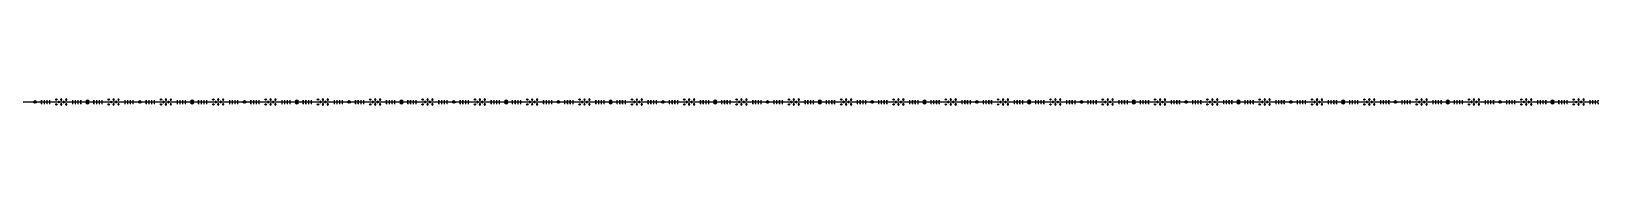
# Model space of a CAD drawing. Header units: feet. Extents: x -132 to 1786, y -308 to 228.
# Drawn here: x 827 to 1786, y 224 to 228 of the extents above; entities that cross this region are included whole.
import ezdxf

# ---------------------------------------------------------------- set-up
doc = ezdxf.new("R2010")
doc.units = ezdxf.units.FT
doc.header["$MEASUREMENT"] = 0
doc.layers.add('Product (Colored)', color=250, linetype='Continuous')
doc.layers.add('Product (Red Only)', color=1, linetype='Continuous')

# ---------------------------------------------------------------- blocks, each defined once
blk = doc.blocks.new('Purple BSTR')
at = {"layer": 'Product (Colored)', "transparency": 33554687}
h = blk.add_hatch(color=200, dxfattribs=at)
h.dxf.hatch_style = 1
edge = h.paths.add_edge_path()
edge.add_arc((0, 0), 0.025, 0, 360)
at = {"layer": 'Product (Colored)', "color": 200}
for p, q in [((-0.03, 0), (-0.08, 0)), ((0.02, 0), (-0.03, 0)), ((0, 0.08), (0, 0.02)), ((0, 0.02), (0, -0.03)), ((0.08, 0), (0.02, 0)), ((0, -0.03), (0, -0.08))]:
    blk.add_line(p, q, dxfattribs=at)
blk = doc.blocks.new('BSTR Single')
at = {"transparency": 33554687}
h = blk.add_hatch(color=256, dxfattribs=at)
h.dxf.hatch_style = 1
edge = h.paths.add_edge_path()
edge.add_arc((0, 0), 0.025, 0, 360)
for p, q in [((-0.03, 0), (-0.08, 0)), ((0, 0.08), (0, 0.03)), ((0.08, 0), (0.03, 0)), ((0, -0.03), (0, -0.08))]:
    blk.add_line(p, q)
blk.add_blockref('Purple BSTR', (0, 0))
blk = doc.blocks.new('1.5m GEPS')
at = {"layer": 'Product (Red Only)'}
h = blk.add_hatch(color=1, dxfattribs=at)
h.dxf.hatch_style = 1
h.paths.add_polyline_path([(-0.125, 0, 1), (0.125, 0, 1)])
at = {"layer": 'Product (Red Only)', "color": 18, "true_color": 0x000000}
blk.add_circle((0, 0), 0.125, dxfattribs=at)
blk = doc.blocks.new('3 m GEPS')
at = {"layer": 'Product (Red Only)', "true_color": 0xa1e7fc}
h = blk.add_hatch(color=141, dxfattribs=at)
h.dxf.hatch_style = 1
edge = h.paths.add_edge_path(flags=16)
edge.add_arc((0, 0), 0.0458, 0, 360)
edge = h.paths.add_edge_path()
edge.add_arc((0, 0), 0.125, 180, 360)
edge.add_arc((0, 0), 0.125, 0, 180)
at = {"layer": 'Product (Red Only)', "true_color": 0x000000}
h = blk.add_hatch(color=18, dxfattribs=at)
h.dxf.hatch_style = 1
edge = h.paths.add_edge_path()
edge.add_arc((0, 0), 0.0458, 0, 360)
at = {"layer": 'Product (Red Only)', "color": 18, "true_color": 0x000000}
for radius in [0.125, 0.0456]:
    blk.add_circle((0, 0), radius, dxfattribs=at)
blk = doc.blocks.new('12m GEPS')
at = {"layer": 'Product (Red Only)', "true_color": 0x000000}
h = blk.add_hatch(color=18, dxfattribs=at)
h.dxf.hatch_style = 1
h.paths.add_polyline_path([(-0.09, 0, 1), (0.09, 0, 1)])
h.paths.add_polyline_path([(0.14, 0.31), (0.14, 0.26), (0.14, 0.21, -0.255267), (0.25, 0, -0.255267), (0.14, -0.21), (0.14, -0.31, 0.654654)])
h.paths.add_polyline_path([(-0.14, 0.31, 0.654654), (-0.14, -0.31), (-0.14, -0.26), (-0.14, -0.21, -0.255267), (-0.25, 0, -0.255267), (-0.14, 0.21)])
at = {"layer": 'Product (Red Only)', "true_color": 0xf8991e}
h = blk.add_hatch(color=30, dxfattribs=at)
h.dxf.hatch_style = 1
edge = h.paths.add_edge_path()
edge.add_arc((0, 0), 0.0878, 0, 360)
edge = h.paths.add_edge_path()
edge.add_arc((0, 0), 0.25, 0, 180)
edge.add_arc((0, 0), 0.25, 180, 360)
at = {"layer": 'Product (Red Only)', "color": 18, "true_color": 0x000000}
for p, q in [((-0.14, 0.31), (-0.14, 0.21)), ((0.14, 0.31), (0.14, 0.26)), ((0.14, 0.31), (0.14, 0.21)), ((-0.14, -0.21), (-0.14, -0.31)), ((-0.14, -0.26), (-0.14, -0.31)), ((0.14, -0.21), (0.14, -0.31)), ((0.14, -0.26), (0.14, -0.31))]:
    blk.add_line(p, q, dxfattribs=at)
for radius in [0.25, 0.0878]:
    blk.add_circle((0, 0), radius, dxfattribs=at)
for start, end in [(113.5782, 246.4218), (121.3323, 238.6677), (293.5782, 66.4218), (301.3323, 58.6677)]:
    blk.add_arc((0, 0), 0.338, start, end, dxfattribs=at)
blk = doc.blocks.new('40 FOOT GEPS')
at = {"layer": 'Product (Red Only)', "color": 18, "true_color": 0x000000}
blk.add_circle((0, 0), 0.25, dxfattribs=at)
blk.add_blockref('12m GEPS', (0, 0), dxfattribs=at)
blk = doc.blocks.new('20 FOOT GEPS')
at = {"layer": 'Product (Red Only)'}
h = blk.add_hatch(color=3, dxfattribs=at)
h.dxf.hatch_style = 1
h.paths.add_polyline_path([(0.51, 0.65, 0.345381), (-0.51, 0.65), (0, 0.14)])
h.paths.add_polyline_path([(0.65, 0.51), (0.14, 0), (0.65, -0.51, 0.167827), (0.82, 0, 0.167827)])
h.paths.add_polyline_path([(0, -0.14), (-0.51, -0.65, 0.345381), (0.51, -0.65)])
h.paths.add_polyline_path([(-0.65, 0.51, 0.167827), (-0.82, 0, 0.167827), (-0.65, -0.51), (-0.14, 0)])
at = {"layer": 'Product (Red Only)', "true_color": 0x000000}
h = blk.add_hatch(color=18, dxfattribs=at)
h.dxf.hatch_style = 1
h.paths.add_polyline_path([(0.65, 0.51, 0.060218), (0.51, 0.65), (0, 0.14), (-0.51, 0.65, 0.060218), (-0.65, 0.51), (-0.14, 0), (-0.65, -0.51, 0.060218), (-0.51, -0.65), (0, -0.14), (0.51, -0.65, 0.060218), (0.65, -0.51), (0.14, 0)])
at = {"layer": 'Product (Red Only)', "color": 18, "true_color": 0x000000}
for p, q in [((-0.14, 0), (-0.65, 0.51)), ((0, 0.14), (-0.51, 0.65)), ((0, 0.14), (0.51, 0.65)), ((0.14, 0), (0.65, 0.51)), ((0.14, 0), (0.65, -0.51)), ((-0.14, 0), (-0.65, -0.51)), ((0, -0.14), (-0.51, -0.65)), ((0, -0.14), (0.51, -0.65))]:
    blk.add_line(p, q, dxfattribs=at)
blk.add_circle((0, 0), 0.82, dxfattribs=at)

msp = doc.modelspace()

# ---------------------------------------------------------------- linework, layer by layer
at = {"color": 18, "linetype": 'Continuous', "lineweight": 25, "true_color": 0x000000}
msp.add_lwpolyline([(253.792, 226.205), (741.759, 226.205), (1785.727, 226.205)], dxfattribs=at)

# ---------------------------------------------------------------- block references
at = {"color": 18, "true_color": 0x000000, "rotation": 180}
for name, p, xscale, yscale, zscale in [('1.5m GEPS', (842.792, 227.677), 3.333333333333371, 3.333333333333371, 3.333333333333371), ('1.5m GEPS', (842.792, 224.677), 3.333333333333371, 3.333333333333371, 3.333333333333371), ('3 m GEPS', (844.292, 226.177), -3.333333333333371, 3.333333333333485, 3.333333333333417), ('1.5m GEPS', (845.792, 227.677), -3.333333333333371, 3.333333333333485, 3.333333333333417), ('1.5m GEPS', (845.792, 224.677), -3.333333333333371, 3.333333333333485, 3.333333333333417), ('3 m GEPS', (847.292, 226.177), -3.333333333333371, 3.333333333333485, 3.333333333333417), ('1.5m GEPS', (848.792, 227.677), -3.333333333333371, 3.333333333333485, 3.333333333333417), ('1.5m GEPS', (848.792, 224.677), -3.333333333333371, 3.333333333333485, 3.333333333333417), ('1.5m GEPS', (874.792, 227.705), 3.333333333333485, 3.333333333333485, 3.333333333333485), ('1.5m GEPS', (874.792, 224.705), 3.333333333333485, 3.333333333333485, 3.333333333333485), ('3 m GEPS', (876.292, 226.205), -3.333333333333485, 3.333333333333485, 3.333333333333417), ('1.5m GEPS', (877.792, 227.705), -3.333333333333485, 3.333333333333485, 3.333333333333417), ('1.5m GEPS', (877.792, 224.705), -3.333333333333485, 3.333333333333485, 3.333333333333417), ('3 m GEPS', (879.292, 226.205), -3.333333333333485, 3.333333333333485, 3.333333333333417), ('1.5m GEPS', (880.792, 227.705), -3.333333333333485, 3.333333333333485, 3.333333333333417), ('1.5m GEPS', (880.792, 224.705), -3.333333333333485, 3.333333333333485, 3.333333333333417), ('1.5m GEPS', (906.792, 227.677), 3.333333333333371, 3.333333333333371, 3.333333333333371), ('1.5m GEPS', (906.792, 224.677), 3.333333333333371, 3.333333333333371, 3.333333333333371), ('3 m GEPS', (908.292, 226.177), -3.333333333333371, 3.333333333333485, 3.333333333333417), ('1.5m GEPS', (909.792, 227.677), -3.333333333333371, 3.333333333333485, 3.333333333333417), ('1.5m GEPS', (909.792, 224.677), -3.333333333333371, 3.333333333333485, 3.333333333333417), ('3 m GEPS', (911.292, 226.177), -3.333333333333371, 3.333333333333485, 3.333333333333417), ('1.5m GEPS', (912.792, 227.677), -3.333333333333371, 3.333333333333485, 3.333333333333417), ('1.5m GEPS', (912.792, 224.677), -3.333333333333371, 3.333333333333485, 3.333333333333417), ('1.5m GEPS', (938.792, 227.705), 3.333333333333485, 3.333333333333485, 3.333333333333485), ('1.5m GEPS', (938.792, 224.705), 3.333333333333485, 3.333333333333485, 3.333333333333485), ('3 m GEPS', (940.292, 226.205), -3.333333333333485, 3.333333333333485, 3.333333333333417), ('1.5m GEPS', (941.792, 227.705), -3.333333333333485, 3.333333333333485, 3.333333333333417), ('1.5m GEPS', (941.792, 224.705), -3.333333333333485, 3.333333333333485, 3.333333333333417), ('3 m GEPS', (943.292, 226.205), -3.333333333333485, 3.333333333333485, 3.333333333333417), ('1.5m GEPS', (944.792, 227.705), -3.333333333333485, 3.333333333333485, 3.333333333333417), ('1.5m GEPS', (944.792, 224.705), -3.333333333333485, 3.333333333333485, 3.333333333333417), ('1.5m GEPS', (970.792, 227.677), 3.333333333333371, 3.333333333333371, 3.333333333333371), ('1.5m GEPS', (970.792, 224.677), 3.333333333333371, 3.333333333333371, 3.333333333333371), ('3 m GEPS', (972.292, 226.177), -3.333333333333371, 3.333333333333485, 3.333333333333417), ('1.5m GEPS', (973.792, 227.677), -3.333333333333371, 3.333333333333485, 3.333333333333417), ('1.5m GEPS', (973.792, 224.677), -3.333333333333371, 3.333333333333485, 3.333333333333417), ('3 m GEPS', (975.292, 226.177), -3.333333333333371, 3.333333333333485, 3.333333333333417), ('1.5m GEPS', (976.792, 227.677), -3.333333333333371, 3.333333333333485, 3.333333333333417), ('1.5m GEPS', (976.792, 224.677), -3.333333333333371, 3.333333333333485, 3.333333333333417), ('1.5m GEPS', (1002.792, 227.705), 3.333333333333485, 3.333333333333485, 3.333333333333485), ('1.5m GEPS', (1002.792, 224.705), 3.333333333333485, 3.333333333333485, 3.333333333333485), ('3 m GEPS', (1004.292, 226.205), -3.333333333333485, 3.333333333333485, 3.333333333333417), ('1.5m GEPS', (1005.792, 227.705), -3.333333333333485, 3.333333333333485, 3.333333333333417), ('1.5m GEPS', (1005.792, 224.705), -3.333333333333485, 3.333333333333485, 3.333333333333417), ('3 m GEPS', (1007.292, 226.205), -3.333333333333485, 3.333333333333485, 3.333333333333417), ('1.5m GEPS', (1008.792, 227.705), -3.333333333333485, 3.333333333333485, 3.333333333333417), ('1.5m GEPS', (1008.792, 224.705), -3.333333333333485, 3.333333333333485, 3.333333333333417), ('1.5m GEPS', (1034.792, 227.677), 3.333333333333371, 3.333333333333371, 3.333333333333371), ('1.5m GEPS', (1034.792, 224.677), 3.333333333333371, 3.333333333333371, 3.333333333333371), ('3 m GEPS', (1036.292, 226.177), -3.333333333333371, 3.333333333333485, 3.333333333333417), ('1.5m GEPS', (1037.792, 227.677), -3.333333333333371, 3.333333333333485, 3.333333333333417), ('1.5m GEPS', (1037.792, 224.677), -3.333333333333371, 3.333333333333485, 3.333333333333417), ('3 m GEPS', (1039.292, 226.177), -3.333333333333371, 3.333333333333485, 3.333333333333417), ('1.5m GEPS', (1040.792, 227.677), -3.333333333333371, 3.333333333333485, 3.333333333333417), ('1.5m GEPS', (1040.792, 224.677), -3.333333333333371, 3.333333333333485, 3.333333333333417), ('1.5m GEPS', (1066.792, 227.705), 3.333333333333485, 3.333333333333485, 3.333333333333485), ('1.5m GEPS', (1066.792, 224.705), 3.333333333333485, 3.333333333333485, 3.333333333333485), ('3 m GEPS', (1068.292, 226.205), -3.333333333333485, 3.333333333333485, 3.333333333333417), ('1.5m GEPS', (1069.792, 227.705), -3.333333333333485, 3.333333333333485, 3.333333333333417), ('1.5m GEPS', (1069.792, 224.705), -3.333333333333485, 3.333333333333485, 3.333333333333417), ('3 m GEPS', (1071.292, 226.205), -3.333333333333485, 3.333333333333485, 3.333333333333417), ('1.5m GEPS', (1072.792, 227.705), -3.333333333333485, 3.333333333333485, 3.333333333333417), ('1.5m GEPS', (1072.792, 224.705), -3.333333333333485, 3.333333333333485, 3.333333333333417), ('1.5m GEPS', (1098.792, 227.677), 3.333333333333371, 3.333333333333371, 3.333333333333371), ('1.5m GEPS', (1098.792, 224.677), 3.333333333333371, 3.333333333333371, 3.333333333333371), ('3 m GEPS', (1100.292, 226.177), -3.333333333333371, 3.333333333333485, 3.333333333333417), ('1.5m GEPS', (1101.792, 227.677), -3.333333333333371, 3.333333333333485, 3.333333333333417), ('1.5m GEPS', (1101.792, 224.677), -3.333333333333371, 3.333333333333485, 3.333333333333417), ('3 m GEPS', (1103.292, 226.177), -3.333333333333371, 3.333333333333485, 3.333333333333417), ('1.5m GEPS', (1104.792, 227.677), -3.333333333333371, 3.333333333333485, 3.333333333333417), ('1.5m GEPS', (1104.792, 224.677), -3.333333333333371, 3.333333333333485, 3.333333333333417), ('1.5m GEPS', (1130.792, 227.705), 3.333333333333485, 3.333333333333485, 3.333333333333485), ('1.5m GEPS', (1130.792, 224.705), 3.333333333333485, 3.333333333333485, 3.333333333333485), ('3 m GEPS', (1132.292, 226.205), -3.333333333333485, 3.333333333333485, 3.333333333333417), ('1.5m GEPS', (1133.792, 227.705), -3.333333333333485, 3.333333333333485, 3.333333333333417), ('1.5m GEPS', (1133.792, 224.705), -3.333333333333485, 3.333333333333485, 3.333333333333417), ('3 m GEPS', (1135.292, 226.205), -3.333333333333485, 3.333333333333485, 3.333333333333417), ('1.5m GEPS', (1136.792, 227.705), -3.333333333333485, 3.333333333333485, 3.333333333333417), ('1.5m GEPS', (1136.792, 224.705), -3.333333333333485, 3.333333333333485, 3.333333333333417), ('1.5m GEPS', (1162.792, 227.677), 3.333333333333371, 3.333333333333371, 3.333333333333371), ('1.5m GEPS', (1162.792, 224.677), 3.333333333333371, 3.333333333333371, 3.333333333333371), ('3 m GEPS', (1164.292, 226.177), -3.333333333333371, 3.333333333333485, 3.333333333333417), ('1.5m GEPS', (1165.792, 227.677), -3.333333333333371, 3.333333333333485, 3.333333333333417), ('1.5m GEPS', (1165.792, 224.677), -3.333333333333371, 3.333333333333485, 3.333333333333417), ('3 m GEPS', (1167.292, 226.177), -3.333333333333371, 3.333333333333485, 3.333333333333417), ('1.5m GEPS', (1168.792, 227.677), -3.333333333333371, 3.333333333333485, 3.333333333333417), ('1.5m GEPS', (1168.792, 224.677), -3.333333333333371, 3.333333333333485, 3.333333333333417), ('1.5m GEPS', (1194.792, 227.705), 3.333333333333485, 3.333333333333485, 3.333333333333485), ('1.5m GEPS', (1194.792, 224.705), 3.333333333333485, 3.333333333333485, 3.333333333333485), ('3 m GEPS', (1196.292, 226.205), -3.333333333333485, 3.333333333333485, 3.333333333333417), ('1.5m GEPS', (1197.792, 227.705), -3.333333333333485, 3.333333333333485, 3.333333333333417), ('1.5m GEPS', (1197.792, 224.705), -3.333333333333485, 3.333333333333485, 3.333333333333417), ('3 m GEPS', (1199.292, 226.205), -3.333333333333485, 3.333333333333485, 3.333333333333417), ('1.5m GEPS', (1200.792, 227.705), -3.333333333333485, 3.333333333333485, 3.333333333333417), ('1.5m GEPS', (1200.792, 224.705), -3.333333333333485, 3.333333333333485, 3.333333333333417), ('1.5m GEPS', (1226.792, 227.677), 3.333333333333371, 3.333333333333371, 3.333333333333371), ('1.5m GEPS', (1226.792, 224.677), 3.333333333333371, 3.333333333333371, 3.333333333333371), ('3 m GEPS', (1228.292, 226.177), -3.333333333333371, 3.333333333333485, 3.333333333333417), ('1.5m GEPS', (1229.792, 227.677), -3.333333333333371, 3.333333333333485, 3.333333333333417), ('1.5m GEPS', (1229.792, 224.677), -3.333333333333371, 3.333333333333485, 3.333333333333417), ('3 m GEPS', (1231.292, 226.177), -3.333333333333371, 3.333333333333485, 3.333333333333417), ('1.5m GEPS', (1232.792, 227.677), -3.333333333333371, 3.333333333333485, 3.333333333333417), ('1.5m GEPS', (1232.792, 224.677), -3.333333333333371, 3.333333333333485, 3.333333333333417), ('1.5m GEPS', (1258.792, 227.705), 3.333333333333485, 3.333333333333485, 3.333333333333485), ('1.5m GEPS', (1258.792, 224.705), 3.333333333333485, 3.333333333333485, 3.333333333333485), ('3 m GEPS', (1260.292, 226.205), -3.333333333333485, 3.333333333333485, 3.333333333333417), ('1.5m GEPS', (1261.792, 227.705), -3.333333333333485, 3.333333333333485, 3.333333333333417), ('1.5m GEPS', (1261.792, 224.705), -3.333333333333485, 3.333333333333485, 3.333333333333417), ('3 m GEPS', (1263.292, 226.205), -3.333333333333485, 3.333333333333485, 3.333333333333417), ('1.5m GEPS', (1264.792, 227.705), -3.333333333333485, 3.333333333333485, 3.333333333333417), ('1.5m GEPS', (1264.792, 224.705), -3.333333333333485, 3.333333333333485, 3.333333333333417), ('1.5m GEPS', (1290.792, 227.677), 3.333333333333371, 3.333333333333371, 3.333333333333371), ('1.5m GEPS', (1290.792, 224.677), 3.333333333333371, 3.333333333333371, 3.333333333333371), ('3 m GEPS', (1292.292, 226.177), -3.333333333333371, 3.333333333333485, 3.333333333333417), ('1.5m GEPS', (1293.792, 227.677), -3.333333333333371, 3.333333333333485, 3.333333333333417), ('1.5m GEPS', (1293.792, 224.677), -3.333333333333371, 3.333333333333485, 3.333333333333417), ('3 m GEPS', (1295.292, 226.177), -3.333333333333371, 3.333333333333485, 3.333333333333417), ('1.5m GEPS', (1296.792, 227.677), -3.333333333333371, 3.333333333333485, 3.333333333333417), ('1.5m GEPS', (1296.792, 224.677), -3.333333333333371, 3.333333333333485, 3.333333333333417), ('1.5m GEPS', (1322.792, 227.705), 3.333333333333485, 3.333333333333485, 3.333333333333485), ('1.5m GEPS', (1322.792, 224.705), 3.333333333333485, 3.333333333333485, 3.333333333333485), ('3 m GEPS', (1324.292, 226.205), -3.333333333333485, 3.333333333333485, 3.333333333333417), ('1.5m GEPS', (1325.792, 227.705), -3.333333333333485, 3.333333333333485, 3.333333333333417), ('1.5m GEPS', (1325.792, 224.705), -3.333333333333485, 3.333333333333485, 3.333333333333417), ('3 m GEPS', (1327.292, 226.205), -3.333333333333485, 3.333333333333485, 3.333333333333417), ('1.5m GEPS', (1328.792, 227.705), -3.333333333333485, 3.333333333333485, 3.333333333333417), ('1.5m GEPS', (1328.792, 224.705), -3.333333333333485, 3.333333333333485, 3.333333333333417), ('1.5m GEPS', (1354.792, 227.677), 3.333333333333371, 3.333333333333371, 3.333333333333371), ('1.5m GEPS', (1354.792, 224.677), 3.333333333333371, 3.333333333333371, 3.333333333333371), ('3 m GEPS', (1356.292, 226.177), -3.333333333333371, 3.333333333333485, 3.333333333333417), ('1.5m GEPS', (1357.792, 227.677), -3.333333333333371, 3.333333333333485, 3.333333333333417), ('1.5m GEPS', (1357.792, 224.677), -3.333333333333371, 3.333333333333485, 3.333333333333417), ('3 m GEPS', (1359.292, 226.177), -3.333333333333371, 3.333333333333485, 3.333333333333417), ('1.5m GEPS', (1360.792, 227.677), -3.333333333333371, 3.333333333333485, 3.333333333333417), ('1.5m GEPS', (1360.792, 224.677), -3.333333333333371, 3.333333333333485, 3.333333333333417), ('1.5m GEPS', (1386.792, 227.705), 3.333333333333485, 3.333333333333485, 3.333333333333485), ('1.5m GEPS', (1386.792, 224.705), 3.333333333333485, 3.333333333333485, 3.333333333333485), ('3 m GEPS', (1388.292, 226.205), -3.333333333333485, 3.333333333333485, 3.333333333333417), ('1.5m GEPS', (1389.792, 227.705), -3.333333333333485, 3.333333333333485, 3.333333333333417), ('1.5m GEPS', (1389.792, 224.705), -3.333333333333485, 3.333333333333485, 3.333333333333417), ('3 m GEPS', (1391.292, 226.205), -3.333333333333485, 3.333333333333485, 3.333333333333417), ('1.5m GEPS', (1392.792, 227.705), -3.333333333333485, 3.333333333333485, 3.333333333333417), ('1.5m GEPS', (1392.792, 224.705), -3.333333333333485, 3.333333333333485, 3.333333333333417), ('1.5m GEPS', (1418.792, 227.677), 3.333333333333371, 3.333333333333371, 3.333333333333371), ('1.5m GEPS', (1418.792, 224.677), 3.333333333333371, 3.333333333333371, 3.333333333333371), ('3 m GEPS', (1420.292, 226.177), -3.333333333333371, 3.333333333333485, 3.333333333333417), ('1.5m GEPS', (1421.792, 227.677), -3.333333333333371, 3.333333333333485, 3.333333333333417), ('1.5m GEPS', (1421.792, 224.677), -3.333333333333371, 3.333333333333485, 3.333333333333417), ('3 m GEPS', (1423.292, 226.177), -3.333333333333371, 3.333333333333485, 3.333333333333417), ('1.5m GEPS', (1424.792, 227.677), -3.333333333333371, 3.333333333333485, 3.333333333333417), ('1.5m GEPS', (1424.792, 224.677), -3.333333333333371, 3.333333333333485, 3.333333333333417), ('1.5m GEPS', (1450.792, 227.705), 3.333333333333485, 3.333333333333485, 3.333333333333485), ('1.5m GEPS', (1450.792, 224.705), 3.333333333333485, 3.333333333333485, 3.333333333333485), ('3 m GEPS', (1452.292, 226.205), -3.333333333333485, 3.333333333333485, 3.333333333333417), ('1.5m GEPS', (1453.792, 227.705), -3.333333333333485, 3.333333333333485, 3.333333333333417), ('1.5m GEPS', (1453.792, 224.705), -3.333333333333485, 3.333333333333485, 3.333333333333417), ('3 m GEPS', (1455.292, 226.205), -3.333333333333485, 3.333333333333485, 3.333333333333417), ('1.5m GEPS', (1456.792, 227.705), -3.333333333333485, 3.333333333333485, 3.333333333333417), ('1.5m GEPS', (1456.792, 224.705), -3.333333333333485, 3.333333333333485, 3.333333333333417), ('1.5m GEPS', (1482.792, 227.677), 3.333333333333371, 3.333333333333371, 3.333333333333371), ('1.5m GEPS', (1482.792, 224.677), 3.333333333333371, 3.333333333333371, 3.333333333333371), ('3 m GEPS', (1484.292, 226.177), -3.333333333333371, 3.333333333333485, 3.333333333333417), ('1.5m GEPS', (1485.792, 227.677), -3.333333333333371, 3.333333333333485, 3.333333333333417), ('1.5m GEPS', (1485.792, 224.677), -3.333333333333371, 3.333333333333485, 3.333333333333417), ('3 m GEPS', (1487.292, 226.177), -3.333333333333371, 3.333333333333485, 3.333333333333417), ('1.5m GEPS', (1488.792, 227.677), -3.333333333333371, 3.333333333333485, 3.333333333333417), ('1.5m GEPS', (1488.792, 224.677), -3.333333333333371, 3.333333333333485, 3.333333333333417), ('1.5m GEPS', (1514.792, 227.705), 3.333333333333485, 3.333333333333485, 3.333333333333485), ('1.5m GEPS', (1514.792, 224.705), 3.333333333333485, 3.333333333333485, 3.333333333333485), ('3 m GEPS', (1516.292, 226.205), -3.333333333333485, 3.333333333333485, 3.333333333333417), ('1.5m GEPS', (1517.792, 227.705), -3.333333333333485, 3.333333333333485, 3.333333333333417), ('1.5m GEPS', (1517.792, 224.705), -3.333333333333485, 3.333333333333485, 3.333333333333417), ('3 m GEPS', (1519.292, 226.205), -3.333333333333485, 3.333333333333485, 3.333333333333417), ('1.5m GEPS', (1520.792, 227.705), -3.333333333333485, 3.333333333333485, 3.333333333333417), ('1.5m GEPS', (1520.792, 224.705), -3.333333333333485, 3.333333333333485, 3.333333333333417), ('1.5m GEPS', (1546.792, 227.677), 3.333333333333371, 3.333333333333371, 3.333333333333371), ('1.5m GEPS', (1546.792, 224.677), 3.333333333333371, 3.333333333333371, 3.333333333333371), ('3 m GEPS', (1548.292, 226.177), -3.333333333333371, 3.333333333333485, 3.333333333333417), ('1.5m GEPS', (1549.792, 227.677), -3.333333333333371, 3.333333333333485, 3.333333333333417), ('1.5m GEPS', (1549.792, 224.677), -3.333333333333371, 3.333333333333485, 3.333333333333417), ('3 m GEPS', (1551.292, 226.177), -3.333333333333371, 3.333333333333485, 3.333333333333417), ('1.5m GEPS', (1552.792, 227.677), -3.333333333333371, 3.333333333333485, 3.333333333333417), ('1.5m GEPS', (1552.792, 224.677), -3.333333333333371, 3.333333333333485, 3.333333333333417), ('1.5m GEPS', (1578.792, 227.705), 3.333333333333485, 3.333333333333485, 3.333333333333485), ('1.5m GEPS', (1578.792, 224.705), 3.333333333333485, 3.333333333333485, 3.333333333333485), ('3 m GEPS', (1580.292, 226.205), -3.333333333333485, 3.333333333333485, 3.333333333333417), ('1.5m GEPS', (1581.792, 227.705), -3.333333333333485, 3.333333333333485, 3.333333333333417), ('1.5m GEPS', (1581.792, 224.705), -3.333333333333485, 3.333333333333485, 3.333333333333417), ('3 m GEPS', (1583.292, 226.205), -3.333333333333485, 3.333333333333485, 3.333333333333417), ('1.5m GEPS', (1584.792, 227.705), -3.333333333333485, 3.333333333333485, 3.333333333333417), ('1.5m GEPS', (1584.792, 224.705), -3.333333333333485, 3.333333333333485, 3.333333333333417), ('1.5m GEPS', (1610.792, 227.677), 3.333333333333371, 3.333333333333371, 3.333333333333371), ('1.5m GEPS', (1610.792, 224.677), 3.333333333333371, 3.333333333333371, 3.333333333333371), ('3 m GEPS', (1612.292, 226.177), -3.333333333333371, 3.333333333333485, 3.333333333333417), ('1.5m GEPS', (1613.792, 227.677), -3.333333333333371, 3.333333333333485, 3.333333333333417), ('1.5m GEPS', (1613.792, 224.677), -3.333333333333371, 3.333333333333485, 3.333333333333417), ('3 m GEPS', (1615.292, 226.177), -3.333333333333371, 3.333333333333485, 3.333333333333417), ('1.5m GEPS', (1616.792, 227.677), -3.333333333333371, 3.333333333333485, 3.333333333333417), ('1.5m GEPS', (1616.792, 224.677), -3.333333333333371, 3.333333333333485, 3.333333333333417), ('1.5m GEPS', (1642.792, 227.705), 3.333333333333485, 3.333333333333485, 3.333333333333485), ('1.5m GEPS', (1642.792, 224.705), 3.333333333333485, 3.333333333333485, 3.333333333333485), ('3 m GEPS', (1644.292, 226.205), -3.333333333333485, 3.333333333333485, 3.333333333333417), ('1.5m GEPS', (1645.792, 227.705), -3.333333333333485, 3.333333333333485, 3.333333333333417), ('1.5m GEPS', (1645.792, 224.705), -3.333333333333485, 3.333333333333485, 3.333333333333417), ('3 m GEPS', (1647.292, 226.205), -3.333333333333485, 3.333333333333485, 3.333333333333417), ('1.5m GEPS', (1648.792, 227.705), -3.333333333333485, 3.333333333333485, 3.333333333333417), ('1.5m GEPS', (1648.792, 224.705), -3.333333333333485, 3.333333333333485, 3.333333333333417), ('1.5m GEPS', (1674.792, 227.677), 3.333333333333371, 3.333333333333371, 3.333333333333371), ('1.5m GEPS', (1674.792, 224.677), 3.333333333333371, 3.333333333333371, 3.333333333333371), ('3 m GEPS', (1676.292, 226.177), -3.333333333333371, 3.333333333333485, 3.333333333333417), ('1.5m GEPS', (1677.792, 227.677), -3.333333333333371, 3.333333333333485, 3.333333333333417), ('1.5m GEPS', (1677.792, 224.677), -3.333333333333371, 3.333333333333485, 3.333333333333417), ('3 m GEPS', (1679.292, 226.177), -3.333333333333371, 3.333333333333485, 3.333333333333417), ('1.5m GEPS', (1680.792, 227.677), -3.333333333333371, 3.333333333333485, 3.333333333333417), ('1.5m GEPS', (1680.792, 224.677), -3.333333333333371, 3.333333333333485, 3.333333333333417), ('1.5m GEPS', (1706.792, 227.705), 3.333333333333485, 3.333333333333485, 3.333333333333485), ('1.5m GEPS', (1706.792, 224.705), 3.333333333333485, 3.333333333333485, 3.333333333333485), ('3 m GEPS', (1708.292, 226.205), -3.333333333333485, 3.333333333333485, 3.333333333333417), ('1.5m GEPS', (1709.792, 227.705), -3.333333333333485, 3.333333333333485, 3.333333333333417), ('1.5m GEPS', (1709.792, 224.705), -3.333333333333485, 3.333333333333485, 3.333333333333417), ('3 m GEPS', (1711.292, 226.205), -3.333333333333485, 3.333333333333485, 3.333333333333417), ('1.5m GEPS', (1712.792, 227.705), -3.333333333333485, 3.333333333333485, 3.333333333333417), ('1.5m GEPS', (1712.792, 224.705), -3.333333333333485, 3.333333333333485, 3.333333333333417), ('1.5m GEPS', (1738.792, 227.677), 3.333333333333371, 3.333333333333371, 3.333333333333371), ('1.5m GEPS', (1738.792, 224.677), 3.333333333333371, 3.333333333333371, 3.333333333333371), ('3 m GEPS', (1740.292, 226.177), -3.333333333333371, 3.333333333333485, 3.333333333333417), ('1.5m GEPS', (1741.792, 227.677), -3.333333333333371, 3.333333333333485, 3.333333333333417), ('1.5m GEPS', (1741.792, 224.677), -3.333333333333371, 3.333333333333485, 3.333333333333417), ('3 m GEPS', (1743.292, 226.177), -3.333333333333371, 3.333333333333485, 3.333333333333417), ('1.5m GEPS', (1744.792, 227.677), -3.333333333333371, 3.333333333333485, 3.333333333333417), ('1.5m GEPS', (1744.792, 224.677), -3.333333333333371, 3.333333333333485, 3.333333333333417), ('1.5m GEPS', (1770.792, 227.705), 3.333333333333485, 3.333333333333485, 3.333333333333485), ('1.5m GEPS', (1770.792, 224.705), 3.333333333333485, 3.333333333333485, 3.333333333333485), ('3 m GEPS', (1772.292, 226.205), -3.333333333333485, 3.333333333333485, 3.333333333333417), ('1.5m GEPS', (1773.792, 227.705), -3.333333333333485, 3.333333333333485, 3.333333333333417), ('1.5m GEPS', (1773.792, 224.705), -3.333333333333485, 3.333333333333485, 3.333333333333417), ('3 m GEPS', (1775.292, 226.205), -3.333333333333485, 3.333333333333485, 3.333333333333417), ('1.5m GEPS', (1776.792, 227.705), -3.333333333333485, 3.333333333333485, 3.333333333333417), ('1.5m GEPS', (1776.792, 224.705), -3.333333333333485, 3.333333333333485, 3.333333333333417)]:
    msp.add_blockref(name, p, dxfattribs=dict(at, xscale=xscale, yscale=yscale, zscale=zscale))
at = {"layer": 'Product (Red Only)', "color": 18, "true_color": 0x000000, "rotation": 89.99999999999349}
for p in [(829.792, 226.205), (893.792, 226.205), (957.792, 226.205), (1021.792, 226.205), (1085.792, 226.205), (1149.792, 226.205), (1213.792, 226.205), (1277.792, 226.205), (1341.792, 226.205), (1405.792, 226.205), (1469.792, 226.205), (1533.792, 226.205), (1597.792, 226.205), (1661.792, 226.205), (1725.792, 226.205)]:
    msp.add_blockref('20 FOOT GEPS', p, dxfattribs=at)
at = {"layer": 'Product (Red Only)', "xscale": 3.333334000000036, "yscale": 3.333334000000036, "zscale": 3.333334000000036, "rotation": 180}
for p in [(833.792, 227.01), (833.792, 225.344), (835.459, 227.01), (835.459, 225.344), (837.126, 227.01), (837.126, 225.344), (838.792, 227.01), (838.792, 225.344), (852.792, 227.01), (852.792, 225.344), (854.459, 227.01), (854.459, 225.344), (856.126, 227.01), (856.126, 225.344), (857.792, 227.01), (857.792, 225.344), (865.792, 227.038), (865.792, 225.371), (867.459, 227.038), (867.459, 225.371), (869.126, 227.038), (869.126, 225.371), (870.792, 227.038), (870.792, 225.371), (884.792, 227.038), (884.792, 225.371), (886.459, 227.038), (886.459, 225.371), (888.126, 227.038), (888.126, 225.371), (889.792, 227.038), (889.792, 225.371), (897.792, 227.01), (897.792, 225.344), (899.459, 227.01), (899.459, 225.344), (901.126, 227.01), (901.126, 225.344), (902.792, 227.01), (902.792, 225.344), (916.792, 227.01), (916.792, 225.344), (918.459, 227.01), (918.459, 225.344), (920.126, 227.01), (920.126, 225.344), (921.792, 227.01), (921.792, 225.344), (929.792, 227.038), (929.792, 225.371), (931.459, 227.038), (931.459, 225.371), (933.126, 227.038), (933.126, 225.371), (934.792, 227.038), (934.792, 225.371), (948.792, 227.038), (948.792, 225.371), (950.459, 227.038), (950.459, 225.371), (952.126, 227.038), (952.126, 225.371), (953.792, 227.038), (953.792, 225.371), (961.792, 227.01), (961.792, 225.344), (963.459, 227.01), (963.459, 225.344), (965.126, 227.01), (965.126, 225.344), (966.792, 227.01), (966.792, 225.344), (980.792, 227.01), (980.792, 225.344), (982.459, 227.01), (982.459, 225.344), (984.126, 227.01), (984.126, 225.344), (985.792, 227.01), (985.792, 225.344), (993.792, 227.038), (993.792, 225.371), (995.459, 227.038), (995.459, 225.371), (997.126, 227.038), (997.126, 225.371), (998.792, 227.038), (998.792, 225.371), (1012.792, 227.038), (1012.792, 225.371), (1014.459, 227.038), (1014.459, 225.371), (1016.126, 227.038), (1016.126, 225.371), (1017.792, 227.038), (1017.792, 225.371), (1025.792, 227.01), (1025.792, 225.344), (1027.459, 227.01), (1027.459, 225.344), (1029.126, 227.01), (1029.126, 225.344), (1030.792, 227.01), (1030.792, 225.344), (1044.792, 227.01), (1044.792, 225.344), (1046.459, 227.01), (1046.459, 225.344), (1048.126, 227.01), (1048.126, 225.344), (1049.792, 227.01), (1049.792, 225.344), (1057.792, 227.038), (1057.792, 225.371), (1059.459, 227.038), (1059.459, 225.371), (1061.126, 227.038), (1061.126, 225.371), (1062.792, 227.038), (1062.792, 225.371), (1076.792, 227.038), (1076.792, 225.371), (1078.459, 227.038), (1078.459, 225.371), (1080.126, 227.038), (1080.126, 225.371), (1081.792, 227.038), (1081.792, 225.371), (1089.792, 227.01), (1089.792, 225.344), (1091.459, 227.01), (1091.459, 225.344), (1093.126, 227.01), (1093.126, 225.344), (1094.792, 227.01), (1094.792, 225.344), (1108.792, 227.01), (1108.792, 225.344), (1110.459, 227.01), (1110.459, 225.344), (1112.126, 227.01), (1112.126, 225.344), (1113.792, 227.01), (1113.792, 225.344), (1121.792, 227.038), (1121.792, 225.371), (1123.459, 227.038), (1123.459, 225.371), (1125.126, 227.038), (1125.126, 225.371), (1126.792, 227.038), (1126.792, 225.371), (1140.792, 227.038), (1140.792, 225.371), (1142.459, 227.038), (1142.459, 225.371), (1144.126, 227.038), (1144.126, 225.371), (1145.792, 227.038), (1145.792, 225.371), (1153.792, 227.01), (1153.792, 225.344), (1155.459, 227.01), (1155.459, 225.344), (1157.126, 227.01), (1157.126, 225.344), (1158.792, 227.01), (1158.792, 225.344), (1172.792, 227.01), (1172.792, 225.344), (1174.459, 227.01), (1174.459, 225.344), (1176.126, 227.01), (1176.126, 225.344), (1177.792, 227.01), (1177.792, 225.344), (1185.792, 227.038), (1185.792, 225.371), (1187.459, 227.038), (1187.459, 225.371), (1189.126, 227.038), (1189.126, 225.371), (1190.792, 227.038), (1190.792, 225.371), (1204.792, 227.038), (1204.792, 225.371), (1206.459, 227.038), (1206.459, 225.371), (1208.126, 227.038), (1208.126, 225.371), (1209.792, 227.038), (1209.792, 225.371), (1217.792, 227.01), (1217.792, 225.344), (1219.459, 227.01), (1219.459, 225.344), (1221.126, 227.01), (1221.126, 225.344), (1222.792, 227.01), (1222.792, 225.344), (1236.792, 227.01), (1236.792, 225.344), (1238.459, 227.01), (1238.459, 225.344), (1240.126, 227.01), (1240.126, 225.344), (1241.792, 227.01), (1241.792, 225.344), (1249.792, 227.038), (1249.792, 225.371), (1251.459, 227.038), (1251.459, 225.371), (1253.126, 227.038), (1253.126, 225.371), (1254.792, 227.038), (1254.792, 225.371), (1268.792, 227.038), (1268.792, 225.371), (1270.459, 227.038), (1270.459, 225.371), (1272.126, 227.038), (1272.126, 225.371), (1273.792, 227.038), (1273.792, 225.371), (1281.792, 227.01), (1281.792, 225.344), (1283.459, 227.01), (1283.459, 225.344), (1285.126, 227.01), (1285.126, 225.344), (1286.792, 227.01), (1286.792, 225.344), (1300.792, 227.01), (1300.792, 225.344), (1302.459, 227.01), (1302.459, 225.344), (1304.126, 227.01), (1304.126, 225.344), (1305.792, 227.01), (1305.792, 225.344), (1313.792, 227.038), (1313.792, 225.371), (1315.459, 227.038), (1315.459, 225.371), (1317.126, 227.038), (1317.126, 225.371), (1318.792, 227.038), (1318.792, 225.371), (1332.792, 227.038), (1332.792, 225.371), (1334.459, 227.038), (1334.459, 225.371), (1336.126, 227.038), (1336.126, 225.371), (1337.792, 227.038), (1337.792, 225.371), (1345.792, 227.01), (1345.792, 225.344), (1347.459, 227.01), (1347.459, 225.344), (1349.126, 227.01), (1349.126, 225.344), (1350.792, 227.01), (1350.792, 225.344), (1364.792, 227.01), (1364.792, 225.344), (1366.459, 227.01), (1366.459, 225.344), (1368.126, 227.01), (1368.126, 225.344), (1369.792, 227.01), (1369.792, 225.344), (1377.792, 227.038), (1377.792, 225.371), (1379.459, 227.038), (1379.459, 225.371), (1381.126, 227.038), (1381.126, 225.371), (1382.792, 227.038), (1382.792, 225.371), (1396.792, 227.038), (1396.792, 225.371), (1398.459, 227.038), (1398.459, 225.371), (1400.126, 227.038), (1400.126, 225.371), (1401.792, 227.038), (1401.792, 225.371), (1409.792, 227.01), (1409.792, 225.344), (1411.459, 227.01), (1411.459, 225.344), (1413.126, 227.01), (1413.126, 225.344), (1414.792, 227.01), (1414.792, 225.344), (1428.792, 227.01), (1428.792, 225.344), (1430.459, 227.01), (1430.459, 225.344), (1432.126, 227.01), (1432.126, 225.344), (1433.792, 227.01), (1433.792, 225.344), (1441.792, 227.038), (1441.792, 225.371), (1443.459, 227.038), (1443.459, 225.371), (1445.126, 227.038), (1445.126, 225.371), (1446.792, 227.038), (1446.792, 225.371), (1460.792, 227.038), (1460.792, 225.371), (1462.459, 227.038), (1462.459, 225.371), (1464.126, 227.038), (1464.126, 225.371), (1465.792, 227.038), (1465.792, 225.371), (1473.792, 227.01), (1473.792, 225.344), (1475.459, 227.01), (1475.459, 225.344), (1477.126, 227.01), (1477.126, 225.344), (1478.792, 227.01), (1478.792, 225.344), (1492.792, 227.01), (1492.792, 225.344), (1494.459, 227.01), (1494.459, 225.344), (1496.126, 227.01), (1496.126, 225.344), (1497.792, 227.01), (1497.792, 225.344), (1505.792, 227.038), (1505.792, 225.371), (1507.459, 227.038), (1507.459, 225.371), (1509.126, 227.038), (1509.126, 225.371), (1510.792, 227.038), (1510.792, 225.371), (1524.792, 227.038), (1524.792, 225.371), (1526.459, 227.038), (1526.459, 225.371), (1528.126, 227.038), (1528.126, 225.371), (1529.792, 227.038), (1529.792, 225.371), (1537.792, 227.01), (1537.792, 225.344), (1539.459, 227.01), (1539.459, 225.344), (1541.126, 227.01), (1541.126, 225.344), (1542.792, 227.01), (1542.792, 225.344), (1556.792, 227.01), (1556.792, 225.344), (1558.459, 227.01), (1558.459, 225.344), (1560.126, 227.01), (1560.126, 225.344), (1561.792, 227.01), (1561.792, 225.344), (1569.792, 227.038), (1569.792, 225.371), (1571.459, 227.038), (1571.459, 225.371), (1573.126, 227.038), (1573.126, 225.371), (1574.792, 227.038), (1574.792, 225.371), (1588.792, 227.038), (1588.792, 225.371), (1590.459, 227.038), (1590.459, 225.371), (1592.126, 227.038), (1592.126, 225.371), (1593.792, 227.038), (1593.792, 225.371), (1601.792, 227.01), (1601.792, 225.344), (1603.459, 227.01), (1603.459, 225.344), (1605.126, 227.01), (1605.126, 225.344), (1606.792, 227.01), (1606.792, 225.344), (1620.792, 227.01), (1620.792, 225.344), (1622.459, 227.01), (1622.459, 225.344), (1624.126, 227.01), (1624.126, 225.344), (1625.792, 227.01), (1625.792, 225.344), (1633.792, 227.038), (1633.792, 225.371), (1635.459, 227.038), (1635.459, 225.371), (1637.126, 227.038), (1637.126, 225.371), (1638.792, 227.038), (1638.792, 225.371), (1652.792, 227.038), (1652.792, 225.371), (1654.459, 227.038), (1654.459, 225.371), (1656.126, 227.038), (1656.126, 225.371), (1657.792, 227.038), (1657.792, 225.371), (1665.792, 227.01), (1665.792, 225.344), (1667.459, 227.01), (1667.459, 225.344), (1669.126, 227.01), (1669.126, 225.344), (1670.792, 227.01), (1670.792, 225.344), (1684.792, 227.01), (1684.792, 225.344), (1686.459, 227.01), (1686.459, 225.344), (1688.126, 227.01), (1688.126, 225.344), (1689.792, 227.01), (1689.792, 225.344), (1697.792, 227.038), (1697.792, 225.371), (1699.459, 227.038), (1699.459, 225.371), (1701.126, 227.038), (1701.126, 225.371), (1702.792, 227.038), (1702.792, 225.371), (1716.792, 227.038), (1716.792, 225.371), (1718.459, 227.038), (1718.459, 225.371), (1720.126, 227.038), (1720.126, 225.371), (1721.792, 227.038), (1721.792, 225.371), (1729.792, 227.01), (1729.792, 225.344), (1731.459, 227.01), (1731.459, 225.344), (1733.126, 227.01), (1733.126, 225.344), (1734.792, 227.01), (1734.792, 225.344), (1748.792, 227.01), (1748.792, 225.344), (1750.459, 227.01), (1750.459, 225.344), (1752.126, 227.01), (1752.126, 225.344), (1753.792, 227.01), (1753.792, 225.344), (1761.792, 227.038), (1761.792, 225.371), (1763.459, 227.038), (1763.459, 225.371), (1765.126, 227.038), (1765.126, 225.371), (1766.792, 227.038), (1766.792, 225.371), (1780.792, 227.038), (1780.792, 225.371), (1782.459, 227.038), (1782.459, 225.371), (1784.126, 227.038), (1784.126, 225.371), (1785.792, 227.038), (1785.792, 225.371)]:
    msp.add_blockref('BSTR Single', p, dxfattribs=at)
at = {"layer": 'Product (Red Only)', "color": 18, "true_color": 0x000000, "xscale": 3.280799999999999, "yscale": 3.280799999999999, "zscale": 3.280799999999999, "rotation": 89.99999999999801}
for p in [(861.792, 226.205), (925.792, 226.205), (989.792, 226.205), (1053.792, 226.205), (1117.792, 226.205), (1181.792, 226.205), (1245.792, 226.205), (1309.792, 226.205), (1373.792, 226.205), (1437.792, 226.205), (1501.792, 226.205), (1565.792, 226.205), (1629.792, 226.205), (1693.792, 226.205), (1757.792, 226.205)]:
    msp.add_blockref('40 FOOT GEPS', p, dxfattribs=at)

doc.saveas('drawing.dxf')
